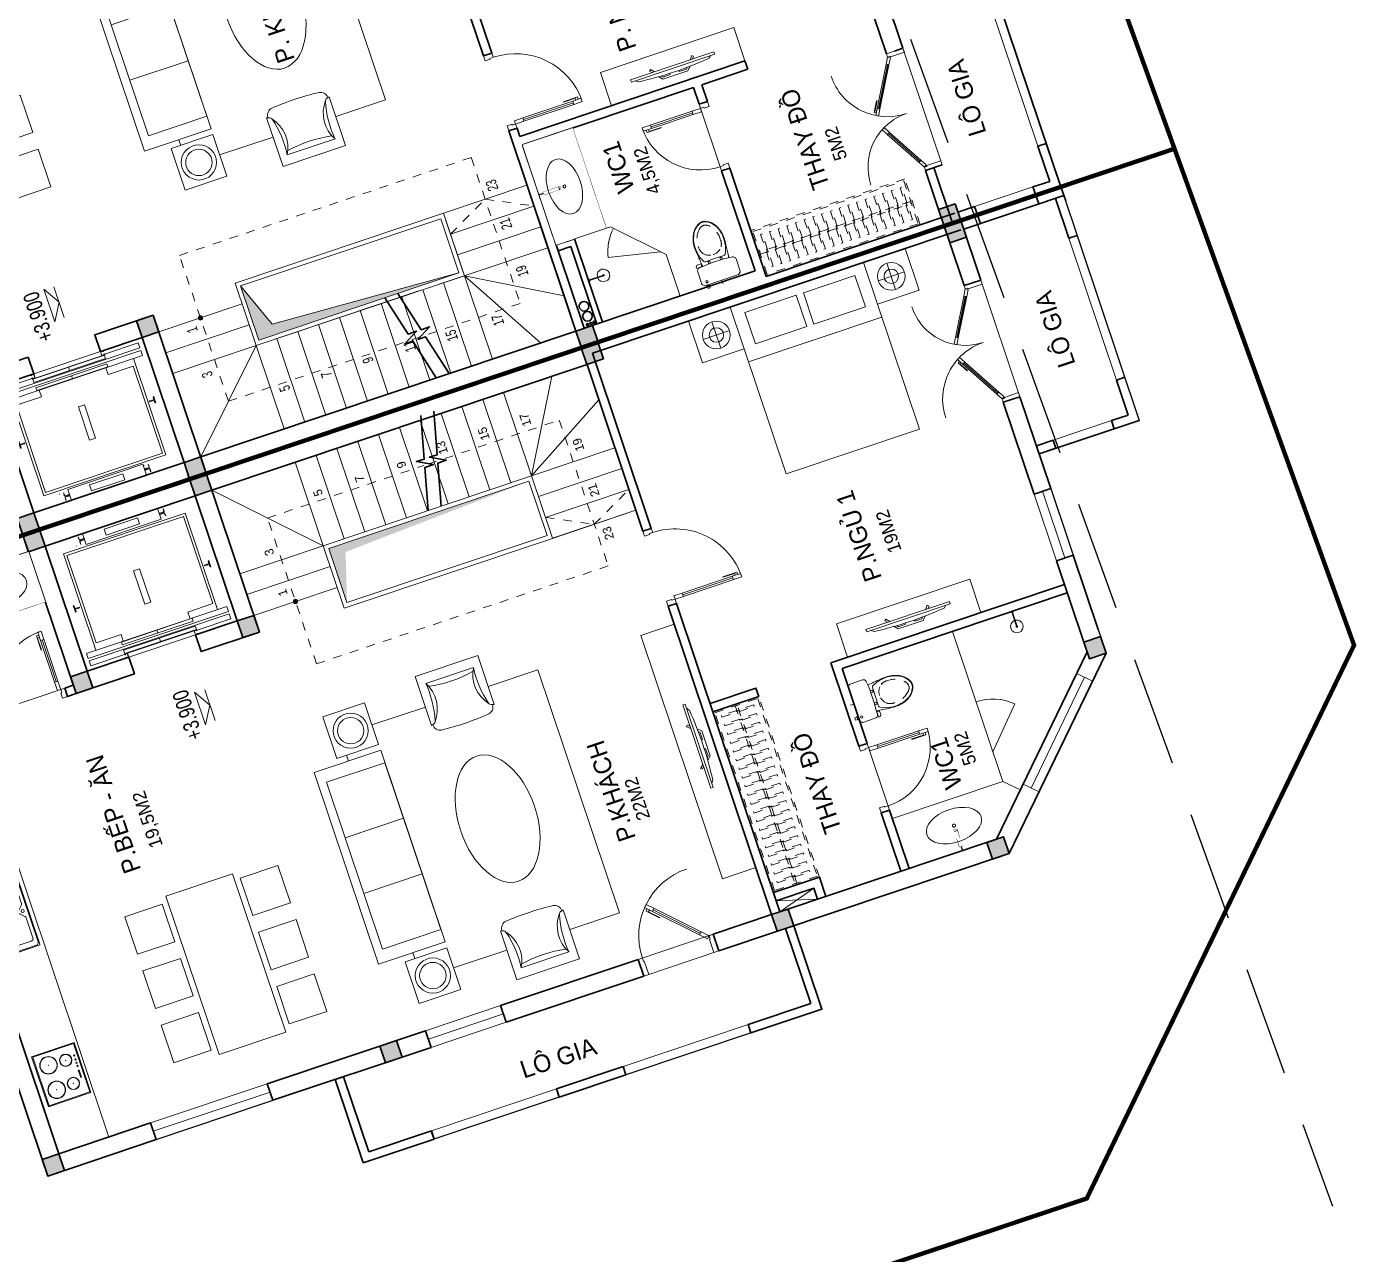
# Model space of a CAD drawing. Header units: metres. Extents: x 568336 to 569219, y 2065964 to 2066430.
# Drawn here: x 568586.03 to 568601.15, y 2066237.2 to 2066251.16 of the extents above; entities that cross this region are included whole.
import ezdxf

# ---------------------------------------------------------------- set-up
doc = ezdxf.new("R2010")
doc.units = ezdxf.units.M
for name, pattern in [('$AUDIT_BAD_LTYPE2', [0]), ('CENTER', [2, 1.25, -0.25, 0.25, -0.25]), ('HIDDEN', [0.375, 0.25, -0.125]), ('HIDDEN2', [0.1875, 0.125, -0.0625]), ('X-5M-G-MB PHONGNGU$0$HIDDEN2', [0.1875, 0.125, -0.0625]), ('xref-thap C (mb tang 32-2)$0$HIDDEN', [0.375, 0.25, -0.125])]:
    doc.linetypes.add(name, pattern=pattern)
doc.layers.get('0').update_dxf_attribs({"linetype": 'CONTINUOUS'})
doc.layers.get('DEFPOINTS').update_dxf_attribs({"linetype": 'CONTINUOUS'})
doc.layers.add('-AREA', color=2, linetype='CONTINUOUS', plot=False)
for name, color, linetype, lineweight in [('-CENTER', 143, 'CENTER', 13), ('-CONCRETE', 1, 'CONTINUOUS', 35), ('-DOOR', 137, 'CONTINUOUS', 9), ('-FURNITURE', 46, 'CONTINUOUS', 9), ('-HATCH', 8, 'CONTINUOUS', 5), ('-KH', 143, 'CONTINUOUS', 13), ('-LINE1', 7, 'CONTINUOUS', 18), ('-LINE2', 252, 'CONTINUOUS', 9), ('-TEXT', 7, 'CONTINUOUS', 15), ('-WALL', 4, 'CONTINUOUS', 35), ('TEXT25', 2, 'CONTINUOUS', 13)]:
    doc.layers.add(name, color=color, linetype=linetype, lineweight=lineweight)
for name, color, linetype in [('-RANH GIOI LO DAT', 12, 'CONTINUOUS'), ('APOLIC', 7, 'CONTINUOUS'), ('RANHGIOI', 2, 'HIDDEN')]:
    doc.layers.add(name, color=color, linetype=linetype)
doc.styles.add('1', font='arial.ttf')
doc.styles.add('SVN_AVO_thuong', font='')
doc.styles.add('T1', font='', dxfattribs={"height": 200})
doc.styles.add('vnavanth', font='', dxfattribs={"width": 0.8})
doc.styles.get('SVN_AVO_thuong').set_extended_font_data('SVN-Avo')
doc.styles.get('T1').set_extended_font_data('VNgeometric Light')
doc.styles.get('vnavanth').set_extended_font_data('.VnAvantH')

# ---------------------------------------------------------------- blocks, each defined once
blk = doc.blocks.new('*U216')
at = {"linetype": 'X-5M-G-MB PHONGNGU$0$HIDDEN2'}
for points in [[(0, 600), (0, 0), (2366, 0), (2366, 600)], [(2346, 580), (2346, 20), (20, 20), (20, 580)], [(2346, 287), (2346, 313), (20, 313), (20, 287)], [(114, 319), (109, 319), (109, 280), (114, 280)], [(228, 319), (223, 319), (223, 280), (228, 280)], [(342, 319), (337, 319), (337, 280), (342, 280)], [(456, 319), (451, 319), (451, 280), (456, 280)], [(570, 319), (565, 319), (565, 280), (570, 280)], [(684, 319), (679, 319), (679, 280), (684, 280)], [(798, 319), (793, 319), (793, 280), (798, 280)], [(912, 319), (907, 319), (907, 280), (912, 280)], [(1026, 319), (1021, 319), (1021, 280), (1026, 280)], [(1140, 319), (1135, 319), (1135, 280), (1140, 280)], [(1254, 319), (1249, 319), (1249, 280), (1254, 280)], [(1368, 319), (1363, 319), (1363, 280), (1368, 280)], [(1482, 319), (1477, 319), (1477, 280), (1482, 280)], [(1596, 319), (1591, 319), (1591, 280), (1596, 280)], [(1710, 319), (1705, 319), (1705, 280), (1710, 280)], [(1824, 319), (1819, 319), (1819, 280), (1824, 280)], [(1938, 319), (1933, 319), (1933, 280), (1938, 280)], [(2052, 319), (2047, 319), (2047, 280), (2052, 280)], [(2166, 319), (2161, 319), (2161, 280), (2166, 280)], [(2280, 319), (2275, 319), (2275, 280), (2280, 280)]]:
    blk.add_lwpolyline(points, close=True, dxfattribs=at)
for points in [[(122, 313), (122, 515), (100, 515), (100, 313)], [(236, 313), (236, 515), (214, 515), (214, 313)], [(350, 313), (350, 515), (328, 515), (328, 313)], [(464, 313), (464, 515), (442, 515), (442, 313)], [(578, 313), (578, 515), (556, 515), (556, 313)], [(692, 313), (692, 515), (670, 515), (670, 313)], [(806, 313), (806, 515), (784, 515), (784, 313)], [(920, 313), (920, 515), (898, 515), (898, 313)], [(1034, 313), (1034, 515), (1012, 515), (1012, 313)], [(1148, 313), (1148, 515), (1126, 515), (1126, 313)], [(1262, 313), (1262, 515), (1240, 515), (1240, 313)], [(1376, 313), (1376, 515), (1354, 515), (1354, 313)], [(1490, 313), (1490, 515), (1468, 515), (1468, 313)], [(1604, 313), (1604, 515), (1582, 515), (1582, 313)], [(1718, 313), (1718, 515), (1696, 515), (1696, 313)], [(1832, 313), (1832, 515), (1810, 515), (1810, 313)], [(1946, 313), (1946, 515), (1924, 515), (1924, 313)], [(2060, 313), (2060, 515), (2038, 515), (2038, 313)], [(2174, 313), (2174, 515), (2152, 515), (2152, 313)], [(2288, 313), (2288, 515), (2266, 515), (2266, 313)], [(100, 287), (100, 92), (122, 92), (122, 287)], [(214, 287), (214, 92), (236, 92), (236, 287)], [(328, 287), (328, 92), (350, 92), (350, 287)], [(442, 287), (442, 92), (464, 92), (464, 287)], [(556, 287), (556, 92), (578, 92), (578, 287)], [(670, 287), (670, 92), (692, 92), (692, 287)], [(784, 287), (784, 92), (806, 92), (806, 287)], [(898, 287), (898, 92), (920, 92), (920, 287)], [(1012, 287), (1012, 92), (1034, 92), (1034, 287)], [(1126, 287), (1126, 92), (1148, 92), (1148, 287)], [(1240, 287), (1240, 92), (1262, 92), (1262, 287)], [(1354, 287), (1354, 92), (1376, 92), (1376, 287)], [(1468, 287), (1468, 92), (1490, 92), (1490, 287)], [(1582, 287), (1582, 92), (1604, 92), (1604, 287)], [(1696, 287), (1696, 92), (1718, 92), (1718, 287)], [(1810, 287), (1810, 92), (1832, 92), (1832, 287)], [(1924, 287), (1924, 92), (1946, 92), (1946, 287)], [(2038, 287), (2038, 92), (2060, 92), (2060, 287)], [(2152, 287), (2152, 92), (2174, 92), (2174, 287)], [(2266, 287), (2266, 92), (2288, 92), (2288, 287)]]:
    blk.add_lwpolyline(points, dxfattribs=at)
blk = doc.blocks.new('X-5M-DH-2-CORE$0$A$C75E80C28')
at = {"layer": '-LINE2', "linetype": 'Continuous', "ltscale": 2}
for p, q in [((-731, -149), (731, -149)), ((-731, -1305), (-731, -149)), ((-557, -112), (-560, -112)), ((-510, -22), (-510, -51)), ((-507, -22), (-510, -22)), ((-510, -109), (-510, -79)), ((-507, -22), (-507, -51)), ((-507, -109), (-507, -79)), ((-456, -57), (-501, -57)), ((-456, -60), (-501, -60)), ((-456, -70), (-501, -70)), ((-456, -73), (-501, -73)), ((-453, -63), (-453, -67)), ((-450, -63), (-450, -67)), ((450, -63), (450, -67)), ((453, -63), (453, -67)), ((456, -57), (501, -57)), ((456, -60), (501, -60)), ((456, -70), (501, -70)), ((456, -73), (501, -73)), ((457, -112), (460, -112)), ((507, -22), (510, -22)), ((507, -22), (507, -51)), ((507, -109), (507, -79)), ((510, -22), (510, -51)), ((510, -109), (510, -79)), ((731, -1305), (731, -149)), ((-700, -179), (700, -179)), ((-700, -1225), (-700, -179)), ((700, -1225), (700, -179)), ((840, -1305), (-840, -1305)), ((-840, -1365), (-840, -1305)), ((-700, -1225), (-400, -1225)), ((425, -1309), (-425, -1309)), ((-425, -1343), (-425, -1309)), ((425, -1343), (-425, -1343)), ((-400, -1305), (-400, -1225)), ((0, -1309), (0, -1343)), ((700, -1225), (400, -1225)), ((400, -1305), (400, -1225)), ((425, -1343), (425, -1309)), ((840, -1365), (840, -1305)), ((840, -1365), (-840, -1365)), ((840, -1395), (-840, -1395)), ((-840, -1395), (-840, -1455)), ((-840, -1455), (-435, -1455)), ((-435, -1450), (-435, -1460)), ((-435, -1450), (-400, -1450)), ((-435, -1460), (-425, -1460)), ((-435, -1490), (-435, -1500)), ((-435, -1490), (-425, -1490)), ((-435, -1500), (-400, -1500)), ((-433, -1452), (-433, -1458)), ((-433, -1452), (-402, -1452)), ((-433, -1458), (-425, -1458)), ((-433, -1492), (-433, -1498)), ((-433, -1492), (-425, -1492)), ((-433, -1498), (-402, -1498)), ((430, -1406), (-430, -1406)), ((-430, -1406), (-430, -1446)), ((430, -1446), (-430, -1446)), ((-425, -1458), (-425, -1460)), ((-425, -1490), (-425, -1492)), ((-402, -1452), (-402, -1498)), ((400, -1450), (-400, -1450)), ((-400, -1450), (-400, -1500)), ((0, -1406), (0, -1446)), ((400, -1450), (400, -1500)), ((435, -1450), (400, -1450)), ((435, -1500), (400, -1500)), ((402, -1452), (402, -1498)), ((433, -1452), (402, -1452)), ((433, -1498), (402, -1498)), ((433, -1458), (425, -1458)), ((425, -1458), (425, -1460)), ((435, -1460), (425, -1460)), ((425, -1490), (425, -1492)), ((435, -1490), (425, -1490)), ((433, -1492), (425, -1492)), ((430, -1406), (430, -1446)), ((433, -1452), (433, -1458)), ((433, -1492), (433, -1498)), ((435, -1450), (435, -1460)), ((840, -1455), (435, -1455)), ((435, -1490), (435, -1500)), ((840, -1395), (840, -1455))]:
    blk.add_line(p, q, dxfattribs=at)
for points in [[(-450, 0), (-450, -130), (450, -130), (450, 0)], [(-200, -29), (200, -29), (200, -101), (-200, -101)], [(-36, -584), (36, -584), (36, -984), (-36, -984)]]:
    blk.add_lwpolyline(points, close=True, dxfattribs=at)
for points in [[(-780, -789), (-751, -789, 0.414214), (-750, -788), (-750, -784), (-750, -780, 0.414214), (-751, -779), (-780, -779, -0.256978), (-784, -782), (-798, -782, -0.414214), (-801, -779), (-804, -749, 0.414214), (-807, -746), (-812, -746), (-812, -784), (-812, -821), (-807, -821, 0.414214), (-804, -818), (-801, -789, -0.414214), (-798, -786), (-784, -786, -0.256978), (-780, -789)], [(780, -789), (751, -789, -0.414214), (750, -788), (750, -784), (750, -780, -0.414214), (751, -779), (780, -779, 0.256978), (784, -782), (798, -782, 0.414214), (801, -779), (804, -749, -0.414214), (807, -746), (812, -746), (812, -784), (812, -821), (807, -821, -0.414214), (804, -818), (801, -789, 0.414214), (798, -786), (784, -786, 0.256978), (780, -789)]]:
    blk.add_lwpolyline(points, format="xyb", dxfattribs=at)
for centre, radius, start, end in [((-501, -51), 9.4, 180, 270), ((-501, -79), 9.4, 90, 180), ((-501, -51), 6.2, 180, 270), ((-501, -79), 6.2, 90, 180), ((-456, -63), 6.2, 0, 90), ((-456, -63), 3, 0, 90), ((-456, -67), 6.2, 270, 0), ((-456, -67), 3, 270, 0), ((456, -63), 6.2, 90, 180), ((456, -67), 6.2, 180, 270), ((456, -63), 3, 90, 180), ((456, -67), 3, 180, 270), ((501, -51), 6.2, 270, 0), ((501, -51), 9.4, 270, 0), ((501, -79), 9.4, 0, 90), ((501, -79), 6.2, 0, 90)]:
    blk.add_arc(centre, radius, start, end, dxfattribs=at)
blk = doc.blocks.new('A$C5C575821')
at = {"layer": '-CONCRETE'}
h = blk.add_hatch(color=256, dxfattribs=at)
h.dxf.hatch_style = 1
h.paths.add_polyline_path([(0, 200), (0, 0), (200, 0), (200, 200)])
blk.add_lwpolyline([(0, 0), (200, 0), (200, 200), (0, 200)], close=True, dxfattribs=at)
blk = doc.blocks.new('A$C3F71457E')
at = {"layer": '-CONCRETE'}
blk.add_lwpolyline([(0, -100), (0, 400), (-1500, 400), (-1500, -1400), (0, -1400), (0, -900), (200, -900), (200, -1600), (-1700, -1600), (-1700, 600), (200, 600), (200, -100), (0, -100)], dxfattribs=at)
at = {"layer": '-LINE1'}
blk.add_line((0, -900), (0, -100), dxfattribs=at)
at = {"layer": '-WALL'}
for p in [(-1700, 400), (0, 400), (-1700, -1600), (0, -1600)]:
    blk.add_blockref('A$C5C575821', p, dxfattribs=at)
at = {"color": 2, "rotation": 90}
blk.add_blockref('X-5M-DH-2-CORE$0$A$C75E80C28', (-1500, -500), dxfattribs=at)
blk = doc.blocks.new('*U152')
at = {"linetype": '$AUDIT_BAD_LTYPE2'}
for p, q in [((70, 100), (70, 700)), ((90, 700), (90, 100))]:
    blk.add_line(p, q, dxfattribs=at)
for points in [[(50, 700), (90, 700), (90, 800), (50, 800), (50, 700)], [(50, 703), (50, 100)], [(50, 100), (90, 100), (90, 0), (50, 0), (50, 100)]]:
    blk.add_lwpolyline(points)
for points in [[(118, 595), (118, 764), (90, 764), (90, 736), (113, 736), (113, 595)], [(0, 0), (50, 0), (50, -40), (60, -40), (60, -100), (0, -100)], [(900, 0), (850, 0), (850, -40), (840, -40), (840, -100), (900, -100)]]:
    blk.add_lwpolyline(points, close=True)
at = {"linetype": '$AUDIT_BAD_LTYPE2', "ltscale": 0.3}
blk.add_arc((50, 0), 800, 0, 90, dxfattribs=at)
blk = doc.blocks.new('XR.MB.LM123$0$tvi 1')
blk.add_lwpolyline([(29, 0), (29, -1000), (0, -1000), (0, 0)], close=True)
for points in [[(29, -50), (52, -81)], [(-24, -236), (-39, -252)], [(0, -285), (-39, -252)], [(0, -256), (-24, -236)], [(70, -315), (111, -350), (111, -650), (70, -685)], [(89, -446), (89, -360), (71, -345)], [(89, -446), (73, -446)], [(89, -554), (89, -640), (71, -655)], [(89, -554), (73, -554)], [(0, -715), (-39, -748)], [(-24, -764), (-39, -748)], [(0, -744), (-24, -764)], [(29, -950), (52, -919)]]:
    blk.add_lwpolyline(points)
blk.add_arc((-4025, -500), 4099, 354.1311, 5.8689)
blk = doc.blocks.new('*U173')
at = {"ltscale": 0.3}
for points in [[(883, 0, 0.414214), (50, 833, 0.414214)], [(883, 0, -0.414214), (1672, 789, -0.414214)]]:
    blk.add_lwpolyline(points, format="xyb", dxfattribs=at)
for points in [[(579, 338), (726, 423), (740, 399), (716, 384), (705, 404), (582, 333)], [(0, 0), (50, 0), (50, -40), (60, -40), (60, -246), (0, -246)], [(1722, 0), (1672, 0), (1672, -40), (1662, -40), (1662, -246), (1722, -246)]]:
    blk.add_lwpolyline(points, close=True)
for points in [[(685, 367), (705, 332), (792, 382), (772, 417), (685, 367)], [(1075, 344), (1055, 310), (969, 360), (989, 394), (1075, 344)], [(687, 368), (137, 50)], [(1073, 346), (1585, 50)], [(137, 50), (157, 15), (70, -35), (50, 0), (137, 50)], [(1585, 50), (1565, 15), (1652, -35), (1672, 0), (1585, 50)]]:
    blk.add_lwpolyline(points)
at = {"layer": 'APOLIC', "linetype": '$AUDIT_BAD_LTYPE2'}
for p, q in [((147, 33), (695, 349)), ((705, 332), (157, 15)), ((1055, 310), (1565, 15)), ((1575, 33), (1065, 327))]:
    blk.add_line(p, q, dxfattribs=at)
blk = doc.blocks.new('A$C14986441')
at = {"ltscale": 3}
for p, q in [((-250, 420), (-250, -420)), ((240, 430), (-240, 430)), ((-200, 325), (-200, 87)), ((170, 355), (-170, 355)), ((200, 87), (200, 325)), ((250, -420), (250, 420)), ((-191, 66), (-149, 24)), ((-128, 15), (128, 15)), ((149, 24), (191, 66)), ((-200, -325), (-200, -87)), ((-191, -66), (-149, -24)), ((-128, -15), (128, -15)), ((149, -24), (191, -66)), ((200, -87), (200, -325)), ((-240, -430), (240, -430)), ((170, -355), (-170, -355))]:
    blk.add_line(p, q, dxfattribs=at)
blk.add_lwpolyline([(240, -390), (240, 390, 0.414214), (210, 420), (-210, 420, 0.414214), (-240, 390), (-240, -390, 0.414214), (-210, -420), (210, -420, 0.414214)], format="xyb", close=True, dxfattribs=at)
for centre, radius in [((0, 125), 40), ((0, 125), 35), ((-186, 0), 17.5), ((185, 0), 17.5), ((0, -125), 40), ((0, -125), 35)]:
    blk.add_circle(centre, radius, dxfattribs=at)
for centre, radius, start, end in [((-240, 420), 10, 90, 180), ((-170, 325), 30, 90, 180), ((170, 325), 30, 0, 90), ((240, 420), 10, 0, 90), ((-170, 87), 30, 180, 225), ((-128, 45), 30, 225, 270), ((128, 45), 30, 270, 315), ((170, 87), 30, 315, 0), ((-170, -87), 30, 135, 180), ((-128, -45), 30, 90, 135), ((128, -45), 30, 45, 90), ((170, -87), 30, 0, 45), ((-240, -420), 10, 180, 270), ((-170, -325), 30, 180, 270), ((170, -325), 30, 270, 0), ((240, -420), 10, 270, 0)]:
    blk.add_arc(centre, radius, start, end, dxfattribs=at)
blk = doc.blocks.new('A$C23F441E4')
at = {"ltscale": 3}
blk.add_lwpolyline([(-300, 0), (-300, -510), (300, -510), (300, 0), (-300, 0)], dxfattribs=at)
for points in [[(-290, -10), (-290, -500), (290, -500), (290, -10)], [(-100, -46), (-15, -46), (-15, -56), (-100, -56)]]:
    blk.add_lwpolyline(points, close=True, dxfattribs=at)
for centre, radius in [((-139, -156), 70), ((-139, -156), 67), ((37, -48), 6.6), ((74, -48), 6.6), ((139, -156), 70), ((139, -156), 67), ((112, -48), 6.6), ((160, -48), 6.6), ((-147, -359), 100), ((-147, -359), 97), ((-139, -156), 2), ((147, -359), 100), ((147, -359), 97), ((139, -156), 2), ((-147, -359), 2), ((147, -359), 2)]:
    blk.add_circle(centre, radius, dxfattribs=at)
blk = doc.blocks.new('ghe11asdsdsdsd')
at = {"layer": '-FURNITURE', "ltscale": 5}
for p, q in [((-454, 642), (-454, -60)), ((447, 643), (445, -59)), ((339, 75), (-348, 74)), ((445, -59), (-454, -60))]:
    blk.add_line(p, q, dxfattribs=at)
for centre, radius, start, end in [((-330, 640), 103, 97.7909, 180.472), ((14, -3057), 3816, 85.1505, 95.3732), ((322, 644), 103, 359.5522, 82.2333), ((-557, 172), 481, 73.628, 77.6744), ((-435, 586), 50, 17.2905, 73.628), ((-753, 311), 469, 329.603, 39.8271), ((-1717, 235), 1379, 353.2677, 15.3477), ((745, 311), 469, 140.0382, 210.2652), ((1709, 233), 1379, 164.5193, 186.6002), ((428, 586), 50, 106.2084, 162.5459), ((548, 172), 481, 102.162, 106.2084), ((-1, -1576), 1730, 79.6029, 100.5814)]:
    blk.add_arc(centre, radius, start, end, dxfattribs=at)
blk = doc.blocks.new('GHE600')
at = {"layer": '-FURNITURE'}
for p, q in [((269950, 8710), (270650, 8710)), ((269950, 8043), (270650, 8043))]:
    blk.add_line(p, q, dxfattribs=at)
for points in [[(270146, 9595), (270146, 10095), (270646, 10095), (270646, 9595)], [(269850, 9526), (270650, 9526), (270650, 7226), (269850, 7226)], [(269950, 9376), (270650, 9376), (270650, 7376), (269950, 7376)], [(270146, 7158), (270146, 6658), (270646, 6658), (270646, 7158)]]:
    blk.add_lwpolyline(points, close=True, dxfattribs=at)
at = {"layer": '-FURNITURE', "elevation": 0}
for points in [[(271287, 9830), (270646, 9832)], [(272038, 6909), (272634, 6908), (272634, 9823), (272038, 9826)], [(270262, 9595), (270262, 9526)], [(270262, 7226), (270262, 7158)], [(270646, 6917), (271287, 6913)]]:
    blk.add_lwpolyline(points, dxfattribs=at)
at = {"layer": '-FURNITURE'}
for centre, radius in [((270396, 9845), 200), ((270396, 9845), 150), ((270396, 6908), 200), ((270396, 6908), 150)]:
    blk.add_circle(centre, radius, dxfattribs=at)
at = {"layer": '-FURNITURE', "extrusion": (0, 0, -1)}
blk.add_ellipse((271662, 8365), major_axis=(0, 750), ratio=0.589994, dxfattribs=at)
at = {"layer": '-FURNITURE', "zscale": 0.83397927038413}
for p, xscale, yscale, rotation in [((271659, 10145, 0), 0.83397927038413, 0.83397927038413, 179.9447021404027), ((271659, 6608, 0), -0.8339792703841301, 0.8339792703841301, 0.05529785959737722)]:
    blk.add_blockref('ghe11asdsdsdsd', p, dxfattribs=dict(at, xscale=xscale, yscale=yscale, rotation=rotation))
blk = doc.blocks.new('*U174')
at = {"linetype": '$AUDIT_BAD_LTYPE2'}
for p, q in [((135, 57), (559, 481)), ((573, 467), (149, 42))]:
    blk.add_line(p, q, dxfattribs=at)
for points in [[(547, 497), (121, 71)], [(545, 495), (573, 467), (644, 537), (616, 566), (545, 495)], [(121, 71), (149, 42), (78, -28), (50, 0), (121, 71)]]:
    blk.add_lwpolyline(points)
for points in [[(519, 372), (639, 492), (619, 512), (599, 492), (615, 476), (515, 376)], [(0, 0), (50, 0), (50, -40), (60, -40), (60, -199), (0, -199)], [(900, 0), (850, 0), (850, -40), (840, -40), (840, -199), (900, -199)]]:
    blk.add_lwpolyline(points, close=True)
at = {"linetype": '$AUDIT_BAD_LTYPE2', "ltscale": 0.3}
blk.add_arc((50, 0), 800, 0, 90, dxfattribs=at)
blk = doc.blocks.new('Sink_Cicle')
blk.add_lwpolyline([(17, -50), (-17, -50), (-18, -252), (17, -252)], close=True)
blk.add_circle((0, -300), 17.5)
at = {"layer": 'DEFPOINTS'}
blk.add_line((0, -100), (0, 0), dxfattribs=at)
blk.add_wipeout([(17, -50), (-17, -50), (-18, -252), (17, -252)])
at = {"layer": '-FURNITURE', "linetype": 'Continuous'}
blk.add_ellipse((0, -300), major_axis=(-325, 0), ratio=0.584615, dxfattribs=at)
blk.add_line((-18, -237), (17, -237))
blk = doc.blocks.new('*U148')
at = {"ltscale": 300}
blk.add_lwpolyline([(0, 0), (900, 0), (900, -600), (0, -600)], close=True, dxfattribs=at)
blk.add_wipeout([(0, 0), (900, 0), (900, -600), (0, -600)], dxfattribs=at)
blk.add_blockref('Sink_Cicle', (450, 0), dxfattribs=at)
blk = doc.blocks.new('A$C18251349')
at = {"layer": '-LINE1'}
for points in [[(900, 4650), (1000, 4650), (1000, 3150), (900, 3150)], [(1000, 2350), (900, 2350), (900, 850), (1000, 850)]]:
    blk.add_lwpolyline(points, close=True, dxfattribs=at)
at = {"layer": '-WALL'}
for p, q in [((0, 5500), (1000, 5500)), ((0, 5500), (0, 5400)), ((1000, 4650), (1000, 5500)), ((0, 5400), (900, 5400)), ((900, 4650), (900, 5400)), ((900, 4650), (1000, 4650)), ((1000, 4650), (910, 4650)), ((900, 3150), (1000, 3150)), ((900, 3150), (900, 2350)), ((1000, 3150), (1000, 2350)), ((900, 2350), (1000, 2350)), ((900, 850), (1000, 850)), ((900, 850), (900, 100)), ((1000, 850), (1000, 0)), ((900, 100), (0, 100)), ((0, 100), (0, 0)), ((0, 0), (1000, 0))]:
    blk.add_line(p, q, dxfattribs=at)
blk = doc.blocks.new('A$C2896516a')
for points in [[(75, 1386), (525, 1386), (525, 1836), (75, 1836), (75, 1386)], [(725, 1386), (1175, 1386), (1175, 1836), (725, 1836), (725, 1386)], [(1375, 1386), (1825, 1386), (1825, 1836), (1375, 1836), (1375, 1386)], [(75, 450), (525, 450), (525, 0), (75, 0), (75, 450)], [(725, 450), (1175, 450), (1175, 0), (725, 0), (725, 450)], [(1375, 450), (1825, 450), (1825, 0), (1375, 0), (1375, 450)]]:
    blk.add_lwpolyline(points)
blk.add_lwpolyline([(0, 518), (1900, 518), (1900, 1318), (0, 1318)], close=True)
blk = doc.blocks.new('A$C18091ED7')
for p, q in [((0, -42), (0, 0)), ((146, -27), (179, -27)), ((146, -27), (146, -30)), ((146, -30), (166, -30)), ((153, -37), (146, -30)), ((152, 0), (152, -27)), ((152, 0), (179, 0)), ((153, -37), (166, -37)), ((153, -40), (153, -37)), ((153, -40), (178, -40)), ((153, -40), (178, -40)), ((153, -40), (153, -42)), ((185, -30), (166, -30)), ((178, -37), (166, -37)), ((185, -30), (178, -37)), ((178, -37), (178, -40)), ((178, -40), (178, -42)), ((179, 0), (179, -27)), ((179, -27), (185, -27)), ((185, -27), (185, -30)), ((-83, -267), (-83, -300)), ((-83, -278), (-83, -288)), ((-61, -290), (-83, -290)), ((-63, -265), (-81, -265)), ((-61, -267), (-61, -300)), ((61, -267), (61, -300)), ((61, -290), (83, -290)), ((63, -265), (81, -265)), ((83, -267), (83, -300)), ((83, -278), (83, -288)), ((165, -262), (165, -290)), ((168, -260), (228, -260)), ((168, -292), (207, -292)), ((231, -274), (231, -262))]:
    blk.add_line(p, q)
for points in [[(230, -219, -0.137407), (225, -235), (222, -241, -0.236081), (198, -255, -0.051961), (-198, -255, -0.236081), (-222, -241), (-225, -235, -0.137407), (-230, -219), (-230, -72, -0.198912), (-226, -63), (-209, -46, -0.198912), (-200, -42), (0, -42), (200, -42, -0.198912), (209, -46), (226, -63, -0.198912), (230, -72)], [(144, -619, -0.212405), (26, -734, -0.027685), (-1, -739, -0.022279), (-26, -734, -0.212405), (-144, -619, -0.142796), (-167, -428, -0.093005), (-128, -309, -0.256439), (-111, -300), (0, -300), (111, -300, -0.256439), (128, -309, -0.093005), (167, -428, -0.142796)]]:
    blk.add_lwpolyline(points, format="xyb", close=True)
at = {"linetype": 'xref-thap C (mb tang 32-2)$0$HIDDEN', "ltscale": 100}
blk.add_lwpolyline([(61, -669, -0.199031), (0, -699, -0.199031), (-61, -669, -0.218924), (-132, -478, -0.153791), (-112, -404, -0.236701), (0, -348, -0.236701), (112, -404, -0.153791), (132, -478, -0.218924)], format="xyb", close=True, dxfattribs=at)
blk.add_circle((166, -78), 13.9)
for centre, radius, start, end in [((-81, -267), 1.98, 90, 180), ((-63, -267), 1.98, 0, 90), ((63, -267), 1.98, 90, 180), ((81, -267), 1.98, 0, 90), ((168, -262), 2.47, 90, 180), ((168, -290), 2.47, 180, 270), ((207, -277), 15.5, 270, 306.4659), ((168, -225), 80.1, 306.4659, 320.3123), ((228, -274), 2.47, 320.3123, 0)]:
    blk.add_arc(centre, radius, start, end)
for points in [[(-156, -259), (-157, -267), (-164, -328), (-169, -385), (-184, -528), (-136, -679), (-50, -735), (-20, -741), (0, -744)], [(156, -259), (157, -267), (164, -328), (169, -385), (184, -528), (136, -679), (50, -735), (20, -741), (0, -744)]]:
    blk.add_open_spline(points, degree=3, knots=[130.613938, 130.613938, 130.613938, 130.613938, 152.852109, 311.129351, 417.703951, 561.383393, 697.692632, 710.812262, 710.812262, 710.812262, 710.812262])
blk = doc.blocks.new('*U18')
at = {"linetype": '$AUDIT_BAD_LTYPE2'}
for p, q in [((70, 100), (70, 600)), ((90, 600), (90, 100))]:
    blk.add_line(p, q, dxfattribs=at)
for points in [[(50, 600), (90, 600), (90, 700), (50, 700), (50, 600)], [(50, 603), (50, 100)], [(50, 100), (90, 100), (90, 0), (50, 0), (50, 100)]]:
    blk.add_lwpolyline(points)
for points in [[(118, 495), (118, 664), (90, 664), (90, 636), (113, 636), (113, 495)], [(0, 0), (50, 0), (50, -40), (60, -40), (60, -100), (0, -100)], [(800, 0), (750, 0), (750, -40), (740, -40), (740, -100), (800, -100)]]:
    blk.add_lwpolyline(points, close=True)
at = {"linetype": '$AUDIT_BAD_LTYPE2', "ltscale": 0.3}
blk.add_arc((50, 0), 700, 0, 90, dxfattribs=at)
blk = doc.blocks.new('G1600')
for p, q in [((137477, -212827), (139077, -212827)), ((137228, -213392), (137228, -213077)), ((139326, -213392), (139326, -213077)), ((137385, -213234), (137070, -213234)), ((139169, -213234), (139484, -213234))]:
    blk.add_line(p, q)
blk.add_lwpolyline([(137477, -213484), (137477, -211484), (139077, -211484), (139077, -213484), (137477, -213484)])
for points in [[(136977, -213484), (136977, -212984), (137477, -212984), (137477, -213484)], [(137617, -213375), (137617, -212999), (138235, -212999), (138235, -213375)], [(138937, -213375), (138937, -212999), (138320, -212999), (138320, -213375)], [(139577, -213484), (139577, -212984), (139077, -212984), (139077, -213484)]]:
    blk.add_lwpolyline(points, close=True)
for centre, radius in [((137228, -213234), 157), ((137228, -213234), 82.4), ((139326, -213234), 157), ((139326, -213234), 82.4)]:
    blk.add_circle(centre, radius)
blk = doc.blocks.new('A$Cbeb9f07c')
for points in [[(242, 68), (242, 75), (72, 76), (72, 68)], [(252, 58), (252, 86), (242, 86), (242, 58)]]:
    blk.add_lwpolyline(points, close=True)
for radius, start, end in [(72, 2.78, 357.1987), (8.35, 24.8249, 335.1538)]:
    blk.add_arc((72, 72), radius, start, end)
blk = doc.blocks.new('M17-T2')
at = {"layer": '-HATCH', "true_color": 0x8c8896}
h = blk.add_hatch(color=252, dxfattribs=at)
h.dxf.hatch_style = 1
edge = h.paths.add_edge_path()
edge.add_arc((203613, -26739), 24.6, 0, 360)
h = blk.add_hatch(color=252, dxfattribs=at)
h.dxf.hatch_style = 1
h.paths.add_polyline_path([(203413, -27290), (204063, -27290), (204063, -29690), (203965, -27458)])
at = {"layer": '-DOOR'}
for p, q in [((198314, -23289), (198314, -24689)), ((198415, -23289), (198415, -24689)), ((198514, -23289), (198514, -24689)), ((198313, -27488), (198313, -26588)), ((198413, -27488), (198413, -26588)), ((198513, -27488), (198513, -26588)), ((204598, -35290), (203198, -35290))]:
    blk.add_line(p, q, dxfattribs=at)
for points in [[(200013, -32389), (199213, -32389)], [(198938, -33994), (199940, -34972)], [(201298, -35190), (202098, -35190)]]:
    blk.add_lwpolyline(points, dxfattribs=at)
for points in [[(199008, -33922), (200009, -34900), (199870, -35043), (198868, -34065)], [(201298, -35090), (202098, -35090), (202098, -35290), (201298, -35290)]]:
    blk.add_lwpolyline(points, close=True, dxfattribs=at)
at = {"layer": '-FURNITURE'}
blk.add_line((198513, -22789), (203413, -22789), dxfattribs=at)
at = {"layer": '-FURNITURE', "elevation": 0}
blk.add_lwpolyline([(199077, -30338), (201997, -30339), (201997, -30739), (199077, -30739)], close=True, dxfattribs=at)
at = {"layer": '-FURNITURE'}
for points in [[(198644, -30838), (198513, -31289)], [(198513, -30839), (198644, -31289)], [(199113, -32389), (199113, -33712)], [(199113, -33712), (198957, -33872)], [(199113, -33712), (200913, -33712)], [(199468, -33712), (199905, -34123)]]:
    blk.add_lwpolyline(points, dxfattribs=at)
blk.add_lwpolyline([(201413, -34089), (201413, -32489), (201013, -32489), (201013, -34089)], close=True, dxfattribs=at)
blk.add_arc((199468, -33712), 600, 316.7995, 0, dxfattribs=at)
at = {"layer": '-HATCH'}
for p, q in [((203513, -23139), (203513, -23939)), ((203513, -23939), (203513, -23139))]:
    blk.add_line(p, q, dxfattribs=at)
at = {"layer": '-HATCH', "elevation": 0}
blk.add_lwpolyline([(198313, -29138), (198513, -29138), (198513, -30038), (198313, -30038)], close=True, dxfattribs=at)
at = {"layer": '-KH'}
blk.add_line((202620, -25441, 0), (202988, -25441, 0), dxfattribs=at)
at = {"layer": '-KH', "elevation": 0}
blk.add_lwpolyline([(202999, -25323), (202609, -25323), (202804, -25441)], close=True, dxfattribs=at)
at = {"layer": '-KH', "linetype": 'HIDDEN2', "ltscale": 5}
for points in [[(204613, -28666), (204613, -30239), (202863, -30239), (202863, -26739), (204613, -26739), (204613, -28614)], [(203613, -29739), (203363, -30239), (203613, -30739)]]:
    blk.add_lwpolyline(points, dxfattribs=at)
at = {"layer": '-KH'}
blk.add_circle((203613, -26739), 24.6, dxfattribs=at)
blk.add_solid([(202804, -25441, 0), (202804, -25323, 0), (202999, -25323, 0), (202804, -25441, 0)], dxfattribs=at)
at = {"layer": '-LINE1'}
for p, q in [((203613, -27239), (203613, -26239)), ((203613, -26239), (203613, -27239)), ((203863, -27239), (203863, -26239)), ((203863, -26239), (203863, -27239)), ((204113, -26239), (204113, -27239)), ((204113, -27239), (203363, -27239)), ((203363, -29689), (203363, -27239)), ((204063, -27289), (203413, -27289)), ((203413, -29689), (203413, -27289)), ((204063, -29689), (204063, -27289)), ((204113, -29739), (204113, -27239)), ((203363, -30739), (203363, -29689)), ((204113, -29739), (203363, -29739)), ((203363, -29739), (203363, -30739)), ((204063, -29689), (203413, -29689)), ((203613, -29739), (203613, -30739)), ((203613, -30739), (203613, -29739)), ((203863, -29739), (203863, -30739)), ((203863, -30739), (203863, -29739)), ((204113, -30739), (204113, -29739)), ((204113, -29739), (204690, -30739)), ((204113, -29739), (205113, -30317)), ((205113, -30739), (203363, -30739))]:
    blk.add_line(p, q, dxfattribs=at)
at = {"layer": '-LINE1', "lineweight": 18}
for p, q in [((204113, -27239), (205113, -26239)), ((204113, -27239), (205113, -27239)), ((204113, -27489), (205113, -27489)), ((204113, -27739), (205113, -27739)), ((204113, -27989), (205113, -27989)), ((204113, -28239), (205113, -28239)), ((204113, -28489), (205113, -28489)), ((204113, -28739), (205113, -28739)), ((204113, -28989), (205113, -28989)), ((204113, -29239), (205113, -29239)), ((204113, -29489), (205113, -29489)), ((204113, -29739), (205113, -29739))]:
    blk.add_line(p, q, dxfattribs=at)
at = {"layer": '-LINE1'}
for points in [[(202609, -36190), (202609, -35490)], [(203029, -36390), (204730, -36390)], [(204730, -36490), (203029, -36490)]]:
    blk.add_lwpolyline(points, dxfattribs=at)
at = {"layer": '-RANH GIOI LO DAT', "linetype": 'HIDDEN', "ltscale": 10, "const_width": 50}
blk.add_lwpolyline([(199311, -37993), (205313, -37853), (205313, -19989), (194313, -19989), (194313, -33109)], close=True, dxfattribs=at)
at = {"layer": '-WALL'}
for p, q in [((200464, -21989), (198313, -21989)), ((198313, -21989), (198315, -23289)), ((205313, -35453), (205313, -21989)), ((200163, -22189), (198513, -22189)), ((198513, -22189), (198515, -23289)), ((205113, -24039), (205113, -22189)), ((198515, -23289), (198315, -23289)), ((203413, -24039), (203413, -23939)), ((203413, -23939), (203513, -23939)), ((203513, -23939), (203413, -23939)), ((203513, -24039), (203513, -23939)), ((198316, -24689), (198313, -26588)), ((198515, -24689), (198316, -24689)), ((198515, -24689), (198513, -26588)), ((205113, -30739), (205113, -26239)), ((198313, -26588), (198513, -26588)), ((198313, -29138), (198313, -27488)), ((198313, -27488), (198513, -27488)), ((198513, -29138), (198513, -27488)), ((198513, -29138, 0), (198313, -29138, 0)), ((198313, -30038), (198313, -33522)), ((198513, -30038, 0), (198313, -30038, 0)), ((198513, -30038), (198513, -30739)), ((202213, -30739), (198513, -30739)), ((198513, -30839), (198513, -33438)), ((202213, -30839), (198513, -30839)), ((202213, -30739), (202213, -30839)), ((205113, -30739), (203113, -30739)), ((203113, -30739), (203113, -30839)), ((205213, -30839), (203113, -30839)), ((205213, -35255), (205213, -30839)), ((199213, -32289), (198513, -32289)), ((201013, -32289), (200013, -32289)), ((201013, -32289), (201013, -35090)), ((199213, -32389), (198513, -32389)), ((200913, -32389), (200013, -32389)), ((200913, -32389), (200913, -35090)), ((200122, -35290), (198312, -33522)), ((200204, -35090), (198513, -33438)), ((200322, -35090), (201298, -35090)), ((202098, -35090), (203198, -35090)), ((204598, -35090), (205113, -35090)), ((200404, -35290), (201298, -35290)), ((202098, -35290), (203198, -35290)), ((202512, -35290), (202512, -36490)), ((202512, -35491), (202512, -35291)), ((202609, -35490), (202609, -35290)), ((204598, -35290), (205313, -35290)), ((205208, -36491), (205208, -35290)), ((205313, -36491), (205308, -35290)), ((202512, -35490), (202609, -35490)), ((205208, -35490), (205308, -35490)), ((202609, -36190), (202512, -36190)), ((202609, -36390), (202609, -36190)), ((205308, -36190), (205208, -36190)), ((203029, -36390), (202609, -36390)), ((203029, -36490), (203029, -36390)), ((205208, -36390), (204730, -36390)), ((204730, -36490), (204730, -36390)), ((205313, -36491), (205143, -36491))]:
    blk.add_line(p, q, dxfattribs=at)
for points in [[(204113, -28500), (204589, -28619), (204589, -28720), (204682, -28549), (204682, -28642), (205163, -28762)], [(204113, -28655), (204589, -28774), (204589, -28875), (204682, -28704), (204682, -28797), (205163, -28917)], [(198513, -31389), (198744, -31389), (198744, -30838)], [(198513, -31289), (198644, -31289), (198644, -30838)], [(200913, -30839), (200913, -31389), (201013, -31389), (201013, -30839)], [(199213, -32389), (199213, -32289)], [(200013, -32389), (200013, -32289)], [(201298, -35090), (201298, -35290)], [(202098, -35090), (202098, -35290)], [(203198, -35090), (203198, -35290)], [(204598, -35090), (204598, -35290)]]:
    blk.add_lwpolyline(points, dxfattribs=at)
at = {"layer": '-DOOR', "xscale": -1}
for name, p, rotation in [('*U18', (203513, -23939), 270), ('*U174', (198512, -30038, 0), 270), ('*U152', (202213, -30839), 180)]:
    blk.add_blockref(name, p, dxfattribs=dict(at, rotation=rotation))
at = {"layer": '-DOOR'}
for name, p, rotation in [('GHE600', (192174, 243530), 270), ('*U18', (200013, -32389), 180)]:
    blk.add_blockref(name, p, dxfattribs=dict(at, rotation=rotation))
at = {"layer": '-DOOR', "xscale": 0.8130081300813014, "yscale": 0.8130081300813014, "zscale": 0.8130081300813014}
blk.add_blockref('*U173', (203198, -35090), dxfattribs=at)
at = {"layer": '-FURNITURE', "xscale": -1, "rotation": 180}
blk.add_blockref('A$C23F441E4', (199358, -22757), dxfattribs=at)
at = {"layer": '-FURNITURE'}
for name, p, rotation in [('A$C14986441', (201262, -22492), 270), ('G1600', (-8272, -171566), 90.00000000000001)]:
    blk.add_blockref(name, p, dxfattribs=dict(at, rotation=rotation))
for name, p in [('A$C2896516a', (199005, -25593)), ('A$Cbeb9f07c', (200661, -34498))]:
    blk.add_blockref(name, p, dxfattribs=at)
at = {"layer": '-FURNITURE', "extrusion": (0, 0, -1), "rotation": 269.9963102775917}
blk.add_blockref('XR.MB.LM123$0$tvi 1', (-200096, -30539), dxfattribs=at)
at = {"layer": '-FURNITURE', "extrusion": (0, 0, -1), "xscale": -0.916666666665974, "yscale": 0.916666666665974, "zscale": -0.916666666665974}
blk.add_blockref('*U216', (-198744, -31389), dxfattribs=at)
at = {"layer": '-FURNITURE', "xscale": -1}
blk.add_blockref('A$C18091ED7', (200485, -32347), dxfattribs=at)
at = {"layer": '-FURNITURE', "extrusion": (0, 0, -1), "xscale": -1, "rotation": 180.0036897224084}
blk.add_blockref('XR.MB.LM123$0$tvi 1', (-201247, -33788), dxfattribs=at)
at = {"layer": '-WALL'}
for p in [(198313, -22189), (198313, -26239), (198313, -30939), (205113, -30938), (200122, -35290), (205113, -35290)]:
    blk.add_blockref('A$C5C575821', p, dxfattribs=at)
at = {"layer": '-WALL', "rotation": 180}
blk.add_blockref('A$C3F71457E', (203613, -25639), dxfattribs=at)
at = {"layer": '-WALL', "xscale": -1}
blk.add_blockref('A$C18251349', (198313, -30938), dxfattribs=at)
at = {"layer": '-TEXT', "style": '1', "width": 0.75}
blk.add_text('+3.900', height=180, dxfattribs=at).set_placement((202487, -25253, 0))
at = {"layer": '-TEXT', "style": 'T1'}
for s, p in [('1', (203715, -26682)), ('3', (204201, -26682)), ('5', (204665, -27424)), ('7', (204665, -27924)), ('9', (204665, -28424)), ('13', (204665, -28924)), ('15', (204665, -29424)), ('17', (204665, -29924)), ('23', (203143, -30405)), ('21', (203659, -30405)), ('19', (204204, -30405))]:
    blk.add_text(s, height=100, rotation=360, dxfattribs=at).set_placement(p)
at = {"layer": '-TEXT', "color": 2, "style": 'vnavanth'}
for s, p in [('p.kh¸ch', (199830, -29555, 0)), ('thay ®å', (199172, -31802)), ('p.ngñ 1', (201743, -33147)), ('wc1', (199217, -33264))]:
    blk.add_text(s, height=200, dxfattribs=at).set_placement(p)
at = {"layer": 'TEXT25'}
for s, height, rotation, style, p in [('P.BẾP - ĂN', 200, 360, 'SVN_AVO_thuong', (201278, -24105)), ('19,5M2', 150, 0, 'T1', (201462, -24428)), ('LÔ GIA', 200, 270, 'SVN_AVO_thuong', (197641, -27474)), ('22M2', 150, 360, 'T1', (199998, -29783, 0)), ('5M2', 150, 360, 'T1', (199409, -33500)), ('19M2', 150, 360, 'T1', (201970, -33460))]:
    blk.add_text(s, height=height, rotation=rotation, dxfattribs=dict(at, style=style)).set_placement(p)
at = {"layer": 'TEXT25', "style": 'SVN_AVO_thuong'}
blk.add_text('LÔ GIA', height=200, dxfattribs=at).set_placement((203351, -36010))
at = {"layer": '-FURNITURE', "extrusion": (0, 0, -1), "zscale": -1, "rotation": 90.00000000000001}
blk.add_blockref('*U148', (-205113, -24039), dxfattribs=at)
at = {"ltscale": 300, "xscale": -1, "rotation": 90}
blk.add_blockref('Sink_Cicle', (198513, -33027), dxfattribs=at)
at = {"layer": '-AREA'}
blk.add_lwpolyline([(205313, -36491), (202512, -36490), (202512, -35290), (200122, -35290), (198313, -33522), (198313, -30939), (197313, -30939), (197313, -25438), (198313, -25438), (198313, -21989), (205313, -21989)], close=True, dxfattribs=at)
at = {"layer": '-WALL'}
blk.add_blockref('A$C5C575821', (198313, -33522), dxfattribs=at)
blk = doc.blocks.new('*U218')
at = {"linetype": 'X-5M-G-MB PHONGNGU$0$HIDDEN2'}
for points in [[(0, 600), (0, 0), (2015, 0), (2015, 600)], [(1995, 580), (1995, 20), (20, 20), (20, 580)], [(1995, 287), (1995, 313), (20, 313), (20, 287)], [(114, 319), (109, 319), (109, 280), (114, 280)], [(228, 319), (223, 319), (223, 280), (228, 280)], [(342, 319), (337, 319), (337, 280), (342, 280)], [(456, 319), (451, 319), (451, 280), (456, 280)], [(570, 319), (565, 319), (565, 280), (570, 280)], [(684, 319), (679, 319), (679, 280), (684, 280)], [(798, 319), (793, 319), (793, 280), (798, 280)], [(912, 319), (907, 319), (907, 280), (912, 280)], [(1026, 319), (1021, 319), (1021, 280), (1026, 280)], [(1140, 319), (1135, 319), (1135, 280), (1140, 280)], [(1254, 319), (1249, 319), (1249, 280), (1254, 280)], [(1368, 319), (1363, 319), (1363, 280), (1368, 280)], [(1482, 319), (1477, 319), (1477, 280), (1482, 280)], [(1596, 319), (1591, 319), (1591, 280), (1596, 280)], [(1710, 319), (1705, 319), (1705, 280), (1710, 280)], [(1824, 319), (1819, 319), (1819, 280), (1824, 280)], [(1938, 319), (1933, 319), (1933, 280), (1938, 280)]]:
    blk.add_lwpolyline(points, close=True, dxfattribs=at)
for points in [[(122, 313), (122, 515), (100, 515), (100, 313)], [(236, 313), (236, 515), (214, 515), (214, 313)], [(350, 313), (350, 515), (328, 515), (328, 313)], [(464, 313), (464, 515), (442, 515), (442, 313)], [(578, 313), (578, 515), (556, 515), (556, 313)], [(692, 313), (692, 515), (670, 515), (670, 313)], [(806, 313), (806, 515), (784, 515), (784, 313)], [(920, 313), (920, 515), (898, 515), (898, 313)], [(1034, 313), (1034, 515), (1012, 515), (1012, 313)], [(1148, 313), (1148, 515), (1126, 515), (1126, 313)], [(1262, 313), (1262, 515), (1240, 515), (1240, 313)], [(1376, 313), (1376, 515), (1354, 515), (1354, 313)], [(1490, 313), (1490, 515), (1468, 515), (1468, 313)], [(1604, 313), (1604, 515), (1582, 515), (1582, 313)], [(1718, 313), (1718, 515), (1696, 515), (1696, 313)], [(1832, 313), (1832, 515), (1810, 515), (1810, 313)], [(1946, 313), (1946, 515), (1924, 515), (1924, 313)], [(100, 287), (100, 92), (122, 92), (122, 287)], [(214, 287), (214, 92), (236, 92), (236, 287)], [(328, 287), (328, 92), (350, 92), (350, 287)], [(442, 287), (442, 92), (464, 92), (464, 287)], [(556, 287), (556, 92), (578, 92), (578, 287)], [(670, 287), (670, 92), (692, 92), (692, 287)], [(784, 287), (784, 92), (806, 92), (806, 287)], [(898, 287), (898, 92), (920, 92), (920, 287)], [(1012, 287), (1012, 92), (1034, 92), (1034, 287)], [(1126, 287), (1126, 92), (1148, 92), (1148, 287)], [(1240, 287), (1240, 92), (1262, 92), (1262, 287)], [(1354, 287), (1354, 92), (1376, 92), (1376, 287)], [(1468, 287), (1468, 92), (1490, 92), (1490, 287)], [(1582, 287), (1582, 92), (1604, 92), (1604, 287)], [(1696, 287), (1696, 92), (1718, 92), (1718, 287)], [(1810, 287), (1810, 92), (1832, 92), (1832, 287)], [(1924, 287), (1924, 92), (1946, 92), (1946, 287)]]:
    blk.add_lwpolyline(points, dxfattribs=at)
blk = doc.blocks.new('*U208')
at = {"ltscale": 300}
blk.add_lwpolyline([(0, 0), (1200, 0), (1200, -600), (0, -600)], close=True, dxfattribs=at)
blk.add_wipeout([(0, 0), (1200, 0), (1200, -600), (0, -600)], dxfattribs=at)
blk.add_blockref('Sink_Cicle', (600, 0), dxfattribs=at)
blk = doc.blocks.new('shower')
for points in [[(180919, -32316), (180912, -32316), (180912, -32147), (180919, -32147)], [(180929, -32327), (180902, -32327), (180902, -32316), (180929, -32316)]]:
    blk.add_lwpolyline(points, close=True)
for radius, start, end in [(72, 272.7907, 267.2093), (8.35, 294.8355, 245.1645)]:
    blk.add_arc((180916, -32147), radius, start, end)
blk = doc.blocks.new('*U217')
at = {"ltscale": 0.3}
for points in [[(883, 0, 0.414214), (50, 833, 0.414214)], [(883, 0, -0.414214), (1672, 789, -0.414214)]]:
    blk.add_lwpolyline(points, format="xyb", dxfattribs=at)
for points in [[(579, 338), (726, 423), (740, 399), (716, 384), (705, 404), (582, 333)], [(0, 0), (50, 0), (50, -40), (60, -40), (60, -245), (0, -245)], [(1722, 0), (1672, 0), (1672, -40), (1662, -40), (1662, -245), (1722, -245)]]:
    blk.add_lwpolyline(points, close=True)
for points in [[(685, 367), (705, 332), (792, 382), (772, 417), (685, 367)], [(1075, 344), (1055, 310), (969, 360), (989, 394), (1075, 344)], [(687, 368), (137, 50)], [(1073, 346), (1585, 50)], [(137, 50), (157, 15), (70, -35), (50, 0), (137, 50)], [(1585, 50), (1565, 15), (1652, -35), (1672, 0), (1585, 50)]]:
    blk.add_lwpolyline(points)
at = {"layer": 'APOLIC', "linetype": '$AUDIT_BAD_LTYPE2'}
for p, q in [((147, 33), (695, 349)), ((705, 332), (157, 15)), ((1055, 310), (1565, 15)), ((1575, 33), (1065, 327))]:
    blk.add_line(p, q, dxfattribs=at)
blk = doc.blocks.new('M16-T2')
at = {"layer": '-HATCH', "true_color": 0x8c8896}
h = blk.add_hatch(color=252, dxfattribs=at)
h.dxf.hatch_style = 1
edge = h.paths.add_edge_path()
edge.add_arc((196736, 39823), 24.6, 0, 360)
h = blk.add_hatch(color=252, dxfattribs=at)
h.dxf.hatch_style = 1
h.paths.add_polyline_path([(196936, 39273), (196286, 39273), (196286, 36873), (196408, 39071)])
at = {"layer": '-CONCRETE'}
for centre, radius in [((195353, 35644, 0), 55), ((195474, 35644, 0), 55), ((195263, 35674, 0), 13), ((195263, 35633, 0), 13), ((195263, 35594, 0), 13)]:
    blk.add_circle(centre, radius, dxfattribs=at)
at = {"layer": '-DOOR'}
blk.add_lwpolyline([(197102, 31273), (195702, 31273)], dxfattribs=at)
at = {"layer": '-FURNITURE'}
blk.add_lwpolyline([(195785, 34622), (195912, 35209)], dxfattribs=at)
blk.add_lwpolyline([(197536, 33023), (197936, 33023), (197936, 34623), (197536, 34623)], close=True, dxfattribs=at)
at = {"layer": '-HATCH'}
blk.add_line((197236, 33673), (196436, 33673), dxfattribs=at)
blk.add_lwpolyline([(196936, 39273), (196286, 39273), (196286, 36873), (196408, 39071), (196936, 39273)], dxfattribs=at)
at = {"layer": '-KH'}
blk.add_line((197601, 41290), (197233, 41290), dxfattribs=at)
blk.add_lwpolyline([(197222, 41408), (197612, 41408), (197417, 41290)], close=True, dxfattribs=at)
at = {"layer": '-KH', "linetype": 'HIDDEN2', "ltscale": 5}
blk.add_lwpolyline([(197486, 36323), (195736, 36323), (195736, 39823), (197486, 39823)], close=True, dxfattribs=at)
blk.add_lwpolyline([(196736, 36823), (196986, 36323), (196736, 35823)], dxfattribs=at)
at = {"layer": '-KH'}
blk.add_circle((196736, 39823), 24.6, dxfattribs=at)
blk.add_solid([(197417, 41290), (197417, 41408), (197222, 41408), (197417, 41290)], dxfattribs=at)
at = {"layer": '-LINE1'}
for p, q in [((196236, 39323), (195236, 40323)), ((196236, 40323), (196236, 37370)), ((196486, 40323), (196486, 39323)), ((196736, 40323), (196736, 39323)), ((196736, 39323), (195236, 39323)), ((196236, 35823), (196236, 39323)), ((196236, 39323), (196986, 39323)), ((196236, 39073), (195236, 39073)), ((196236, 38823), (195236, 38823)), ((196236, 38573), (195236, 38573)), ((196236, 38323), (195236, 38323)), ((196236, 38073), (195236, 38073)), ((196236, 37823), (195236, 37823)), ((196236, 37573), (195236, 37573)), ((196236, 37323), (195236, 37323)), ((196236, 37073), (195236, 37073)), ((195236, 36823), (196898, 36823)), ((196236, 36823), (195236, 36246)), ((196236, 36823), (195659, 35823)), ((196236, 36823), (196986, 36823)), ((196486, 35823), (196486, 36823)), ((196736, 35823), (196736, 36823)), ((196986, 35823), (196986, 36823)), ((195036, 30373), (195036, 31073)), ((195136, 30373), (195136, 31073))]:
    blk.add_line(p, q, dxfattribs=at)
for points in [[(196986, 36823), (196236, 36823), (196236, 39323), (196986, 39323)], [(196936, 36873), (196286, 36873), (196286, 39273), (196936, 39273)]]:
    blk.add_lwpolyline(points, close=True, dxfattribs=at)
for points in [[(195556, 30173), (197257, 30173)], [(197257, 30073), (195556, 30073)]]:
    blk.add_lwpolyline(points, dxfattribs=at)
at = {"layer": '-RANH GIOI LO DAT', "linetype": 'HIDDEN', "ltscale": 10, "const_width": 50}
blk.add_lwpolyline([(204036, 28918), (204036, 46573), (195036, 46573), (195036, 28709)], close=True, dxfattribs=at)
at = {"layer": '-WALL'}
for p, q in [((195036, 44573), (195036, 31110)), ((195236, 40323), (195236, 35823)), ((195586, 35823), (195236, 35823)), ((195236, 35823), (196898, 35823)), ((195236, 35723), (195236, 33673)), ((195236, 35723), (197436, 35723)), ((195586, 35823), (197636, 35823)), ((196166, 35573), (196166, 35723)), ((196236, 35503), (196236, 35723)), ((197436, 33673), (197436, 35723)), ((197536, 35723), (197636, 35723)), ((197536, 33023), (197536, 35723)), ((197636, 35723), (197636, 35823)), ((198536, 35823), (201836, 35823)), ((198536, 35723), (198536, 35823)), ((198536, 35723), (201836, 35723)), ((196166, 35573), (195236, 35573)), ((196236, 35503), (195236, 35503)), ((196436, 33573), (195136, 33573)), ((195136, 33573), (195136, 31312)), ((196436, 33673), (195236, 33673)), ((196436, 33673), (196436, 33573)), ((196436, 33673), (196436, 33573)), ((197436, 33673), (197236, 33673)), ((197236, 33673), (197236, 33573)), ((197436, 33573), (197236, 33573)), ((197436, 33023), (197436, 33573)), ((197536, 33023), (197436, 33023)), ((195140, 31473), (195702, 31473)), ((199220, 31472), (197102, 31472)), ((195036, 31373), (195705, 31373)), ((195036, 30173), (195036, 31373)), ((195036, 31073), (195036, 31273)), ((195137, 31073), (195137, 31273)), ((197102, 31273), (197704, 31273)), ((195036, 31073), (195137, 31073)), ((195136, 30373), (195036, 30373)), ((195036, 30073), (195036, 30373)), ((195136, 30173), (195136, 30373)), ((195136, 30173), (195556, 30173)), ((195556, 30073), (195556, 30173)), ((195556, 30073), (195036, 30073)), ((195036, 30073), (197836, 30073))]:
    blk.add_line(p, q, dxfattribs=at)
for points in [[(196286, 37760), (195810, 37641), (195810, 37540), (195717, 37711), (195717, 37618), (195236, 37498)], [(196286, 37605), (195810, 37486), (195810, 37385), (195717, 37556), (195717, 37463), (195236, 37343)], [(195702, 31273), (195702, 31473)], [(197102, 31273), (197102, 31373)]]:
    blk.add_lwpolyline(points, dxfattribs=at)
at = {"layer": '-DOOR', "xscale": -1, "rotation": 180}
blk.add_blockref('*U152', (197636, 35723), dxfattribs=at)
at = {"layer": '-DOOR', "xscale": -1}
blk.add_blockref('*U18', (197236, 33673), dxfattribs=at)
at = {"layer": '-DOOR', "xscale": -0.8130081300813008, "yscale": 0.8130081300813008, "zscale": 0.8130081300813007}
blk.add_blockref('*U217', (197102, 31472), dxfattribs=at)
at = {"layer": '-FURNITURE', "xscale": -1}
blk.add_blockref('A$C2896516a', (200516, 40960), dxfattribs=at)
at = {"layer": '-FURNITURE'}
for name, p, rotation in [('GHE600', (191510, 309673), 270.0000000100515), ('A$C18091ED7', (195215, 34065), 90.00000000000001)]:
    blk.add_blockref(name, p, dxfattribs=dict(at, rotation=rotation))
at = {"layer": '-FURNITURE', "xscale": -1, "rotation": 180}
blk.add_blockref('shower', (14821, 3177), dxfattribs=at)
at = {"layer": '-FURNITURE', "extrusion": (0, 0, -1), "xscale": -1, "rotation": 180.0036897224084}
blk.add_blockref('XR.MB.LM123$0$tvi 1', (-197748, 33323), dxfattribs=at)
at = {"layer": '-FURNITURE', "extrusion": (0, 0, -1), "xscale": -0.916666666665974, "yscale": 0.916666666665974, "zscale": -0.916666666665974, "rotation": 90}
blk.add_blockref('*U218', (-195136, 33573), dxfattribs=at)
at = {"layer": '-WALL', "xscale": -1, "rotation": 180}
blk.add_blockref('A$C3F71457E', (196736, 40923), dxfattribs=at)
at = {"layer": '-WALL', "xscale": -1}
for p in [(195236, 40323), (195236, 35623), (195236, 31273)]:
    blk.add_blockref('A$C5C575821', p, dxfattribs=at)
at = {"layer": '-TEXT', "style": '1', "width": 0.75}
blk.add_text('+3.900', height=180, dxfattribs=at).set_placement((197043, 41478))
at = {"layer": 'DEFPOINTS', "style": 'T1', "width": 0.7}
for s, p in [('3', (196070, 39895)), ('1', (196606, 39895)), ('5', (195639, 39110)), ('7', (195639, 38610)), ('9', (195643, 38110)), ('11', (195611, 37610)), ('15', (195575, 37119)), ('17', (195575, 36565)), ('19', (196015, 36126)), ('21', (196583, 36130)), ('23', (197048, 36140))]:
    blk.add_text(s, height=120, rotation=0, dxfattribs=at).set_placement(p)
at = {"layer": 'TEXT25'}
for s, height, rotation, style, p in [('P. KHÁCH ', 200, 0, 'SVN_AVO_thuong', (199181, 37867)), ('WC1', 200, 0, 'SVN_AVO_thuong', (196551, 34673)), ('4,5M2', 150, 0, 'T1', (196429, 34400)), ('P. NGỦ 1', 200, 0, 'SVN_AVO_thuong', (198070, 34142)), ('THAY ĐỒ', 200, 0, 'SVN_AVO_thuong', (195881, 32559)), ('5M2', 150, 0, 'T1', (196121, 32268)), ('LÔ GIA', 200, 358.6672, 'SVN_AVO_thuong', (195888, 30679))]:
    blk.add_text(s, height=height, rotation=rotation, dxfattribs=dict(at, style=style)).set_placement(p)
at = {"layer": '-FURNITURE', "extrusion": (0, 0, -1), "zscale": -1}
blk.add_blockref('*U208', (-197436, 35723), dxfattribs=at)
at = {"layer": '-AREA'}
blk.add_lwpolyline([(195036, 30073), (197836, 30073), (197837, 31273), (202036, 31273), (202036, 35624), (203036, 35623), (203036, 41123), (202036, 41123), (202036, 44573), (195036, 44573)], close=True, dxfattribs=at)
at = {"layer": '-FURNITURE'}
blk.add_lwpolyline([(196236, 35503), (196236, 35073), (195736, 34573), (195236, 34573)], dxfattribs=at)
blk.add_arc((195785, 34622), 600, 45, 77.8203, dxfattribs=at)

msp = doc.modelspace()

# ---------------------------------------------------------------- block references
at = {"layer": '-CENTER', "xscale": 0.001, "yscale": 0.001, "zscale": 0.001, "rotation": 108.5514997306934}
msp.add_blockref('M17-T2', (568628.519, 2066043.086), dxfattribs=at)

# ---------------------------------------------------------------- next in the draw order: block references
at = {"layer": '-CENTER', "xscale": 0.001, "yscale": 0.001, "zscale": 0.001, "rotation": 108.5514997314972}
msp.add_blockref('M16-T2', (568688.353, 2066074.006), dxfattribs=at)

# ---------------------------------------------------------------- next in the draw order: linework, layer by layer
at = {"layer": 'RANHGIOI', "color": 12, "ltscale": 5}
msp.add_line((568586.514, 2066277.468), (568600.88, 2066237.747), dxfattribs=at)

doc.saveas('drawing.dxf')
